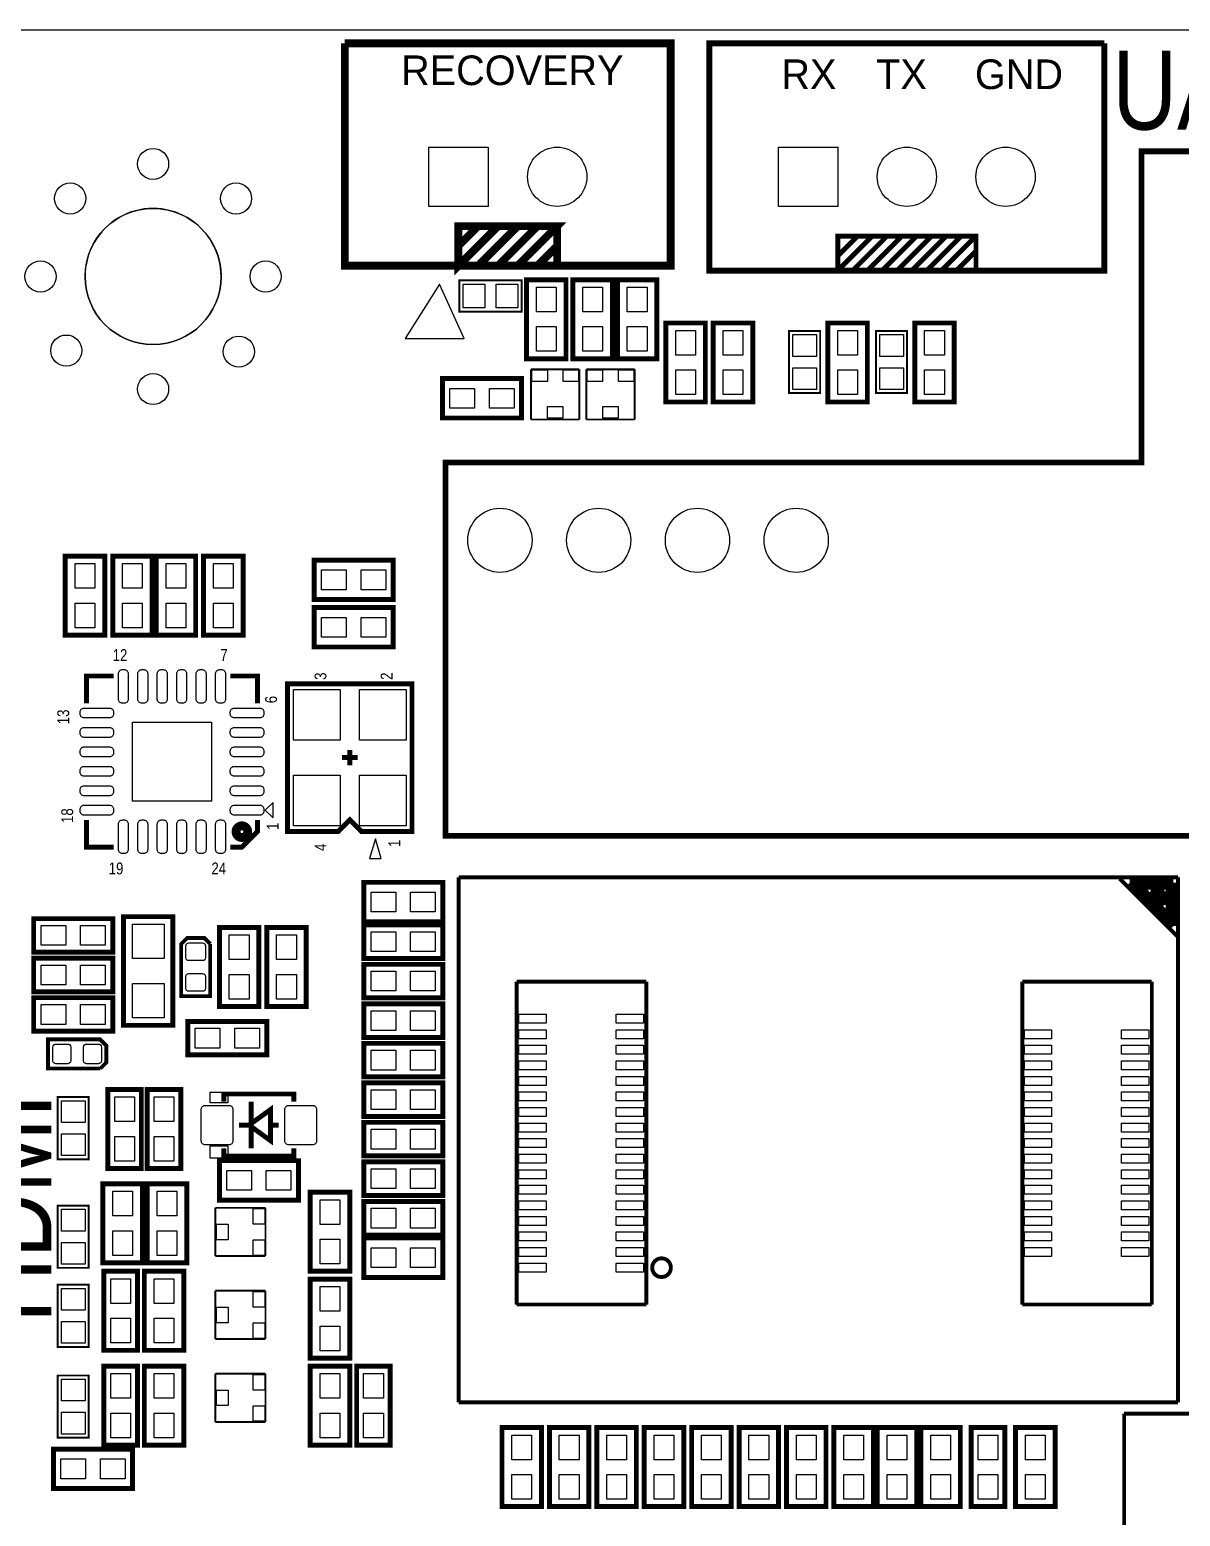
# Model space of a CAD drawing. Extents: x 2 to 176, y -19 to 159.
# Drawn here: x 35.61 to 65.2, y 120.91 to 159.13 of the extents above; entities that cross this region are included whole.
import ezdxf

# ---------------------------------------------------------------- set-up
doc = ezdxf.new("R2010")
doc.units = 0
for name, color, linetype in [('BG_OUTLINE', 5, 'CONTINUOUS'), ('BG_SILKSCREEN_TOP', 7, 'CONTINUOUS'), ('PG_NEW_SLIK-TOP', 231, 'CONTINUOUS'), ('PG_SILKSCREEN_TOP', 7, 'CONTINUOUS'), ('PIN_TOP', 92, 'CONTINUOUS')]:
    doc.layers.add(name, color=color, linetype=linetype)

msp = doc.modelspace()

# ---------------------------------------------------------------- linework, layer by layer
at = {"layer": 'BG_OUTLINE'}
for points in [[(172.76826, 159.132524, -0.414213), (175.768254, 156.13253), (175.768254, -7.862062, -0.414223), (172.76826, -10.862056), (8.768588, -10.862056, -0.414212), (5.768594, -7.862062), (5.768594, 156.13253, -0.414226), (8.768588, 159.132524)], [(37.033454, 152.787604, 0.999913), (40.533574, 152.787604, 1.000087)]]:
    msp.add_lwpolyline(points, format="xyb", close=True, dxfattribs=at)
at = {"layer": 'PG_NEW_SLIK-TOP'}
for points, const_width in [([(43.71467, 158.779972), (52.09667, 158.779972), (52.09667, 153.064972), (49.17567, 153.064972), (49.17567, 154.080972)], 0.2032), ([(49.17567, 154.080972), (46.63567, 154.080972), (46.63567, 153.064972), (43.71467, 153.064972), (43.71467, 158.779972)], 0.2032), ([(53.08727, 153.953972), (53.08727, 152.937972), (63.24727, 152.937972), (63.24727, 158.779972)], 0.1524), ([(53.08727, 153.953972), (53.08727, 158.779972), (63.24727, 158.779972)], 0.1524), ([(49.17567, 153.572972), (48.66767, 153.064972), (48.15967, 153.064972), (49.17567, 154.080972), (48.66767, 154.080972), (47.65167, 153.064972), (47.14367, 153.064972), (48.15967, 154.080972), (47.65167, 154.080972), (46.63567, 153.064972), (46.63567, 153.572972), (47.14367, 154.080972)], 0.2032), ([(49.17567, 154.080972), (49.17567, 153.064972), (46.63567, 153.064972)], 0.2032), ([(57.27827, 153.826972), (56.38927, 152.937972)], 0.127), ([(56.89727, 153.826972), (56.38927, 153.318972)], 0.127), ([(57.15127, 152.937972), (56.38927, 152.937972), (56.38927, 153.826972), (59.94527, 153.826972), (59.94527, 152.937972)], 0.127), ([(57.65927, 153.826972), (56.77027, 152.937972)], 0.127), ([(58.04027, 153.826972), (57.15127, 152.937972)], 0.127), ([(58.42127, 153.826972), (57.53227, 152.937972)], 0.127), ([(58.80227, 153.826972), (57.91327, 152.937972)], 0.127), ([(59.18327, 153.826972), (58.29427, 152.937972)], 0.127), ([(59.56427, 153.826972), (58.67527, 152.937972)], 0.127), ([(59.94527, 153.826972), (59.05627, 152.937972)], 0.127), ([(59.94527, 153.445972), (59.43727, 152.937972)], 0.127), ([(46.659546, 151.885904), (46.659546, 152.686004), (48.259746, 152.686004), (48.259746, 151.885904), (46.659546, 151.885904)], 0.0508), ([(48.387, 150.6728), (48.387, 152.7048), (49.403, 152.7048), (49.403, 150.6728), (48.387, 150.6728)], 0.127), ([(50.5968, 152.7048), (50.5968, 150.6728), (49.5808, 150.6728), (49.5808, 152.7048), (50.5968, 152.7048)], 0.127), ([(51.7398, 152.7048), (51.7398, 150.6728), (50.7238, 150.6728), (50.7238, 152.7048), (51.7398, 152.7048)], 0.127), ([(51.96967, 149.559772), (51.96967, 151.591772), (52.98567, 151.591772), (52.98567, 149.559772), (51.96967, 149.559772)], 0.127), ([(53.18887, 149.559772), (53.18887, 151.591772), (54.20487, 151.591772), (54.20487, 149.559772), (53.18887, 149.559772)], 0.127), ([(55.938166, 149.788118), (55.138066, 149.788118), (55.138066, 151.388318), (55.938166, 151.388318), (55.938166, 149.788118)], 0.0508), ([(56.13527, 149.559772), (56.13527, 151.591772), (57.15127, 151.591772), (57.15127, 149.559772), (56.13527, 149.559772)], 0.127), ([(58.173366, 149.788118), (57.373266, 149.788118), (57.373266, 151.388318), (58.173366, 151.388318), (58.173366, 149.788118)], 0.0508), ([(58.37047, 149.559772), (58.37047, 151.591772), (59.38647, 151.591772), (59.38647, 149.559772), (58.37047, 149.559772)], 0.127), ([(48.26, 149.1488), (46.228, 149.1488), (46.228, 150.1648), (48.26, 150.1648), (48.26, 149.1488)], 0.127), ([(48.504856, 150.403052), (49.744884, 150.403052)], 0.050038), ([(48.504856, 149.110192), (48.504856, 150.403052)], 0.050038), ([(49.744884, 150.403052), (49.744884, 149.110192)], 0.050038), ([(49.927256, 150.403052), (51.167284, 150.403052)], 0.050038), ([(49.927256, 149.110192), (49.927256, 150.403052)], 0.050038), ([(51.167284, 150.403052), (51.167284, 149.110192)], 0.050038), ([(49.744884, 149.110192), (48.504856, 149.110192)], 0.050038), ([(51.167284, 149.110192), (49.927256, 149.110192)], 0.050038), ([(36.52647, 143.565372), (36.52647, 145.597372), (37.54247, 145.597372), (37.54247, 143.565372), (36.52647, 143.565372)], 0.127), ([(37.74567, 143.565372), (37.74567, 145.597372), (38.76167, 145.597372), (38.76167, 143.565372), (37.74567, 143.565372)], 0.127), ([(39.87927, 145.597372), (39.87927, 143.565372), (38.86327, 143.565372), (38.86327, 145.597372), (39.87927, 145.597372)], 0.127), ([(41.09847, 145.597372), (41.09847, 143.565372), (40.08247, 143.565372), (40.08247, 145.597372), (41.09847, 145.597372)], 0.127), ([(44.95927, 144.479772), (42.92727, 144.479772), (42.92727, 145.495772), (44.95927, 145.495772), (44.95927, 144.479772)], 0.127), ([(44.95927, 143.260572), (42.92727, 143.260572), (42.92727, 144.276572), (44.95927, 144.276572), (44.95927, 143.260572)], 0.127), ([(42.241724, 142.315692), (45.441616, 142.315692), (45.441616, 138.515852), (44.141644, 138.515852), (43.84167, 138.815826), (43.541696, 138.515852), (42.241724, 138.515852), (42.241724, 142.315692)], 0.127), ([(43.84167, 140.215874), (43.84167, 140.61567)], 0.127), ([(43.641772, 140.415772), (44.041568, 140.415772)], 0.127), ([(44.200572, 137.20953), (46.232572, 137.20953), (46.232572, 136.19353), (44.200572, 136.19353), (44.200572, 137.20953)], 0.127), ([(37.74567, 135.411972), (35.71367, 135.411972), (35.71367, 136.275572), (37.74567, 136.275572), (37.74567, 135.411972)], 0.127), ([(38.02507, 133.532372), (38.02507, 136.326372), (39.29507, 136.326372), (39.29507, 133.532372), (38.02507, 133.532372)], 0.127), ([(40.48887, 134.014972), (40.48887, 136.046972), (41.50487, 136.046972), (41.50487, 134.014972), (40.48887, 134.014972)], 0.127), ([(41.70807, 134.014972), (41.70807, 136.046972), (42.72407, 136.046972), (42.72407, 134.014972), (41.70807, 134.014972)], 0.127), ([(46.232572, 135.25373), (44.200572, 135.25373), (44.200572, 136.11733), (46.232572, 136.11733), (46.232572, 135.25373)], 0.127), ([(40.25265, 135.627872), (40.25265, 134.281672), (39.50589, 134.281672), (39.50589, 135.622792), (39.66337, 135.780272), (40.100504, 135.780272), (40.252904, 135.627872)], 0.1016), ([(37.74567, 134.395972), (35.71367, 134.395972), (35.71367, 135.259572), (37.74567, 135.259572), (37.74567, 134.395972)], 0.127), ([(46.232572, 134.23773), (44.200572, 134.23773), (44.200572, 135.10133), (46.232572, 135.10133), (46.232572, 134.23773)], 0.127), ([(37.74567, 133.379972), (35.71367, 133.379972), (35.71367, 134.243572), (37.74567, 134.243572), (37.74567, 133.379972)], 0.127), ([(46.232572, 133.22173), (44.200572, 133.22173), (44.200572, 134.08533), (46.232572, 134.08533), (46.232572, 133.22173)], 0.127), ([(39.67607, 133.633972), (41.70807, 133.633972), (41.70807, 132.770372), (39.67607, 132.770372), (39.67607, 133.633972)], 0.127), ([(37.42817, 132.422392), (36.08197, 132.422392), (36.08197, 133.169152), (37.42309, 133.169152), (37.58057, 133.011672), (37.58057, 132.574538), (37.42817, 132.422138)], 0.1016), ([(46.232572, 132.20573), (44.200572, 132.20573), (44.200572, 133.06933), (46.232572, 133.06933), (46.232572, 132.20573)], 0.127), ([(37.61867, 129.849372), (37.61867, 131.881372), (38.48227, 131.881372), (38.48227, 129.849372), (37.61867, 129.849372)], 0.127), ([(38.63467, 129.849372), (38.63467, 131.881372), (39.49827, 131.881372), (39.49827, 129.849372), (38.63467, 129.849372)], 0.127), ([(46.232572, 131.18973), (44.200572, 131.18973), (44.200572, 132.05333), (46.232572, 132.05333), (46.232572, 131.18973)], 0.127), ([(36.32962, 131.690872), (37.12972, 131.690872), (37.12972, 130.090672), (36.32962, 130.090672), (36.32962, 131.690872)], 0.0508), ([(40.604948, 131.56692), (40.604948, 131.767072), (42.404792, 131.767072), (42.404792, 131.56692)], 0.127), ([(46.232572, 130.17373), (44.200572, 130.17373), (44.200572, 131.03733), (46.232572, 131.03733), (46.232572, 130.17373)], 0.127), ([(42.404792, 130.367024), (42.404792, 130.166872), (40.604948, 130.166872), (40.604948, 130.367024)], 0.127), ([(42.52087, 129.036572), (40.48887, 129.036572), (40.48887, 130.052572), (42.52087, 130.052572), (42.52087, 129.036572)], 0.127), ([(46.232572, 129.15773), (44.200572, 129.15773), (44.200572, 130.02133), (46.232572, 130.02133), (46.232572, 129.15773)], 0.127), ([(38.50767, 129.455164), (38.50767, 127.423164), (37.49167, 127.423164), (37.49167, 129.455164), (38.50767, 129.455164)], 0.127), ([(38.63467, 127.423164), (38.63467, 129.455164), (39.65067, 129.455164), (39.65067, 127.423164), (38.63467, 127.423164)], 0.127), ([(43.84167, 129.239772), (43.84167, 127.207772), (42.82567, 127.207772), (42.82567, 129.239772), (43.84167, 129.239772)], 0.127), ([(37.12972, 127.296672), (36.32962, 127.296672), (36.32962, 128.896872), (37.12972, 128.896872), (37.12972, 127.296672)], 0.0508), ([(40.381936, 127.599948), (40.381936, 128.839976)], 0.050038), ([(40.381936, 128.839976), (41.674796, 128.839976)], 0.050038), ([(41.674796, 128.839976), (41.674796, 127.599948)], 0.050038), ([(46.232572, 128.14173), (44.200572, 128.14173), (44.200572, 129.00533), (46.232572, 129.00533), (46.232572, 128.14173)], 0.127), ([(44.200572, 128.06553), (46.232572, 128.06553), (46.232572, 127.04953), (44.200572, 127.04953), (44.200572, 128.06553)], 0.127), ([(41.674796, 127.599948), (40.381936, 127.599948)], 0.050038), ([(38.38067, 127.207772), (38.38067, 125.175772), (37.51707, 125.175772), (37.51707, 127.207772), (38.38067, 127.207772)], 0.127), ([(38.55847, 125.175772), (38.55847, 127.207772), (39.57447, 127.207772), (39.57447, 125.175772), (38.55847, 125.175772)], 0.127), ([(43.84167, 127.004572), (43.84167, 124.972572), (42.82567, 124.972572), (42.82567, 127.004572), (43.84167, 127.004572)], 0.127), ([(37.12972, 125.264672), (36.32962, 125.264672), (36.32962, 126.864872), (37.12972, 126.864872), (37.12972, 125.264672)], 0.0508), ([(40.381936, 125.466348), (40.381936, 126.706376)], 0.050038), ([(40.381936, 126.706376), (41.674796, 126.706376)], 0.050038), ([(41.674796, 126.706376), (41.674796, 125.466348)], 0.050038), ([(41.674796, 125.466348), (40.381936, 125.466348)], 0.050038), ([(38.38067, 124.769372), (38.38067, 122.737372), (37.51707, 122.737372), (37.51707, 124.769372), (38.38067, 124.769372)], 0.127), ([(38.55847, 122.737372), (38.55847, 124.769372), (39.57447, 124.769372), (39.57447, 122.737372), (38.55847, 122.737372)], 0.127), ([(42.82567, 122.737372), (42.82567, 124.769372), (43.84167, 124.769372), (43.84167, 122.737372), (42.82567, 122.737372)], 0.127), ([(44.88307, 124.769372), (44.88307, 122.737372), (44.01947, 122.737372), (44.01947, 124.769372), (44.88307, 124.769372)], 0.127), ([(37.12972, 122.927872), (36.32962, 122.927872), (36.32962, 124.528072), (37.12972, 124.528072), (37.12972, 122.927872)], 0.0508), ([(40.381936, 123.332748), (40.381936, 124.572776)], 0.050038), ([(40.381936, 124.572776), (41.674796, 124.572776)], 0.050038), ([(41.674796, 124.572776), (41.674796, 123.332748)], 0.050038), ([(41.674796, 123.332748), (40.381936, 123.332748)], 0.050038), ([(47.756572, 121.15673), (47.756572, 123.18873), (48.772572, 123.18873), (48.772572, 121.15673), (47.756572, 121.15673)], 0.127), ([(48.975772, 121.15673), (48.975772, 123.18873), (49.991772, 123.18873), (49.991772, 121.15673), (48.975772, 121.15673)], 0.127), ([(50.194972, 121.15673), (50.194972, 123.18873), (51.210972, 123.18873), (51.210972, 121.15673), (50.194972, 121.15673)], 0.127), ([(51.414172, 121.15673), (51.414172, 123.18873), (52.430172, 123.18873), (52.430172, 121.15673), (51.414172, 121.15673)], 0.127), ([(52.633372, 121.15673), (52.633372, 123.18873), (53.649372, 123.18873), (53.649372, 121.15673), (52.633372, 121.15673)], 0.127), ([(53.852572, 121.15673), (53.852572, 123.18873), (54.868572, 123.18873), (54.868572, 121.15673), (53.852572, 121.15673)], 0.127), ([(55.071772, 121.15673), (55.071772, 123.18873), (56.087772, 123.18873), (56.087772, 121.15673), (55.071772, 121.15673)], 0.127), ([(56.290972, 121.15673), (56.290972, 123.18873), (57.306972, 123.18873), (57.306972, 121.15673), (56.290972, 121.15673)], 0.127), ([(57.408572, 121.15673), (57.408572, 123.18873), (58.424572, 123.18873), (58.424572, 121.15673), (57.408572, 121.15673)], 0.127), ([(58.526172, 121.15673), (58.526172, 123.18873), (59.542172, 123.18873), (59.542172, 121.15673), (58.526172, 121.15673)], 0.127), ([(60.685172, 123.18873), (60.685172, 121.15673), (59.821572, 121.15673), (59.821572, 123.18873), (60.685172, 123.18873)], 0.127), ([(60.964572, 121.15673), (60.964572, 123.18873), (61.980572, 123.18873), (61.980572, 121.15673), (60.964572, 121.15673)], 0.127), ([(38.25367, 121.619772), (36.22167, 121.619772), (36.22167, 122.635772), (38.25367, 122.635772), (38.25367, 121.619772)], 0.127)]:
    msp.add_lwpolyline(points, dxfattribs=dict(at, const_width=const_width))
at = {"layer": 'PG_NEW_SLIK-TOP', "const_width": 0.127}
for points in [[(41.266364, 138.51255, 1.00011), (40.866568, 138.51255, 0.99989), (41.266364, 138.51255)], [(41.166542, 138.51255, 1.00022), (40.96639, 138.51255, 0.99978), (41.166542, 138.51255)]]:
    msp.add_lwpolyline(points, format="xyb", dxfattribs=at)
at = {"layer": 'PG_NEW_SLIK-TOP'}
for points in [[(40.254936, 131.536948), (40.254936, 131.816856), (40.70477, 131.816856), (40.70477, 131.536948)], [(40.254936, 130.117088), (40.254936, 130.436874), (40.70477, 130.436874), (40.70477, 130.117088)]]:
    msp.add_lwpolyline(points, close=True, dxfattribs=at)
at = {"layer": 'PG_SILKSCREEN_TOP'}
for points, const_width in [([(103.60279, 148.002752), (77.50175, 148.002752), (77.50175, 156.003752), (64.20231, 156.003752), (64.20231, 148.002752), (46.30293, 148.002752), (46.30293, 138.404092), (103.60279, 138.404092), (103.60279, 148.002752)], 0.14986), ([(37.769546, 142.514066), (37.069776, 142.514066), (37.069776, 141.814296)], 0.127), ([(41.469564, 141.814296), (41.469564, 142.514066), (40.769794, 142.514066)], 0.127), ([(37.069776, 138.814048), (37.069776, 138.114278), (37.769546, 138.114278)], 0.127), ([(40.769794, 138.114278), (41.069768, 138.114278), (41.469564, 138.514074), (41.469564, 138.814048)], 0.127), ([(46.641004, 137.336784), (65.138046, 137.336784)], 0.100076), ([(46.641004, 123.836684), (46.641004, 137.336784)], 0.100076), ([(63.661036, 137.303764), (63.64097, 137.303764)], 0.100076), ([(63.64097, 137.303764), (65.141094, 135.803894)], 0.100076), ([(63.661036, 137.333736), (63.661036, 137.303764)], 0.100076), ([(65.141094, 137.333736), (63.661036, 137.333736)], 0.100076), ([(65.020952, 137.203688), (63.901066, 137.203688)], 0.199898), ([(63.901066, 137.203688), (65.020952, 136.083802)], 0.199898), ([(65.020952, 136.083802), (65.020952, 137.203688)], 0.199898), ([(65.138046, 137.336784), (65.141094, 137.333736)], 0.100076), ([(65.141094, 135.803894), (65.141094, 137.333736)], 0.100076), ([(65.141094, 137.333736), (65.141094, 123.836684)], 0.100076), ([(64.924686, 137.119614), (64.11722, 137.119614)], 0.199898), ([(64.11722, 137.119614), (64.924686, 136.288018)], 0.199898), ([(64.785494, 136.979406), (64.436752, 136.979406)], 0.199898), ([(64.436752, 136.979406), (64.785494, 136.628378)], 0.199898), ([(64.785494, 136.628378), (64.785494, 136.979406)], 0.199898), ([(64.924686, 136.288018), (64.924686, 137.119614)], 0.199898), ([(48.136048, 134.653782), (51.465988, 134.653782)], 0.100076), ([(48.136048, 126.353824), (48.136048, 134.653782)], 0.100076), ([(51.465988, 134.653782), (51.465988, 126.353824)], 0.100076), ([(61.136022, 134.653782), (64.465962, 134.653782)], 0.100076), ([(61.136022, 126.353824), (61.136022, 134.653782)], 0.100076), ([(64.465962, 134.653782), (64.465962, 126.353824)], 0.100076), ([(41.25087, 130.966972), (41.804844, 131.367022), (41.804844, 131.266946)], 0.127), ([(41.304972, 131.56692), (41.304972, 130.367024)], 0.127), ([(41.804844, 131.367022), (41.804844, 130.566922)], 0.127), ([(40.99687, 130.966972), (41.25087, 130.966972)], 0.127), ([(41.804844, 130.666998), (41.804844, 130.566922), (41.25087, 130.966972)], 0.127), ([(41.804844, 130.966972), (42.01287, 130.966972)], 0.127), ([(51.465988, 126.353824), (48.136048, 126.353824)], 0.100076), ([(64.465962, 126.353824), (61.136022, 126.353824)], 0.100076), ([(65.141094, 123.836684), (46.641004, 123.836684)], 0.100076), ([(63.75527, 123.548902), (63.75527, 38.548818)], 0.100076), ([(63.75527, 123.548902), (148.755354, 123.548902)], 0.100076)]:
    msp.add_lwpolyline(points, dxfattribs=dict(at, const_width=const_width))
for points in [[(46.1518, 152.5905), (45.2628, 151.1935), (46.7868, 151.1935)], [(41.669716, 139.064238), (41.869614, 138.864086), (41.869614, 139.264136)], [(44.5008, 138.324336), (44.35094, 137.82421), (44.650914, 137.82421)]]:
    msp.add_lwpolyline(points, close=True, dxfattribs=at)
at = {"layer": 'PG_SILKSCREEN_TOP', "const_width": 0.100076}
msp.add_lwpolyline([(52.09921, 127.300736, 1.0002), (51.618896, 127.300736, 0.9998), (52.09921, 127.300736)], format="xyb", dxfattribs=at)
at = {"layer": 'PIN_TOP'}
for points in [[(45.87367, 154.588972), (45.87367, 156.112972), (47.39767, 156.112972), (47.39767, 154.588972)], [(54.86527, 154.588972), (54.86527, 156.112972), (56.38927, 156.112972), (56.38927, 154.588972)], [(46.755304, 151.981154), (46.755304, 152.590754), (47.314104, 152.590754), (47.314104, 151.981154)], [(47.605188, 151.981154), (47.605188, 152.590754), (48.163988, 152.590754), (48.163988, 151.981154)], [(49.149, 151.8793), (48.641, 151.8793), (48.641, 152.5143), (49.149, 152.5143)], [(49.8348, 152.5143), (50.3428, 152.5143), (50.3428, 151.8793), (49.8348, 151.8793)], [(50.9778, 152.5143), (51.4858, 152.5143), (51.4858, 151.8793), (50.9778, 151.8793)], [(49.149, 150.8633), (48.641, 150.8633), (48.641, 151.4983), (49.149, 151.4983)], [(49.8348, 151.4983), (50.3428, 151.4983), (50.3428, 150.8633), (49.8348, 150.8633)], [(50.9778, 151.4983), (51.4858, 151.4983), (51.4858, 150.8633), (50.9778, 150.8633)], [(52.73167, 150.766272), (52.22367, 150.766272), (52.22367, 151.401272), (52.73167, 151.401272)], [(53.95087, 150.766272), (53.44287, 150.766272), (53.44287, 151.401272), (53.95087, 151.401272)], [(56.89727, 150.766272), (56.38927, 150.766272), (56.38927, 151.401272), (56.89727, 151.401272)], [(59.13247, 150.766272), (58.62447, 150.766272), (58.62447, 151.401272), (59.13247, 151.401272)], [(55.842916, 150.73376), (55.233316, 150.73376), (55.233316, 151.29256), (55.842916, 151.29256)], [(58.078116, 150.73376), (57.468516, 150.73376), (57.468516, 151.29256), (58.078116, 151.29256)], [(48.922559, 150.383113), (48.922559, 150.083139), (48.522509, 150.083139), (48.522509, 150.383113)], [(49.727485, 150.383113), (49.727485, 150.083139), (49.327435, 150.083139), (49.327435, 150.383113)], [(50.344959, 150.383113), (50.344959, 150.083139), (49.944909, 150.083139), (49.944909, 150.383113)], [(51.149885, 150.383113), (51.149885, 150.083139), (50.749835, 150.083139), (50.749835, 150.383113)], [(52.73167, 149.750272), (52.22367, 149.750272), (52.22367, 150.385272), (52.73167, 150.385272)], [(53.95087, 149.750272), (53.44287, 149.750272), (53.44287, 150.385272), (53.95087, 150.385272)], [(55.842916, 149.883876), (55.233316, 149.883876), (55.233316, 150.442676), (55.842916, 150.442676)], [(56.89727, 149.750272), (56.38927, 149.750272), (56.38927, 150.385272), (56.89727, 150.385272)], [(58.078116, 149.883876), (57.468516, 149.883876), (57.468516, 150.442676), (58.078116, 150.442676)], [(59.13247, 149.750272), (58.62447, 149.750272), (58.62447, 150.385272), (59.13247, 150.385272)], [(47.0535, 149.9108), (47.0535, 149.4028), (46.4185, 149.4028), (46.4185, 149.9108)], [(48.0695, 149.9108), (48.0695, 149.4028), (47.4345, 149.4028), (47.4345, 149.9108)], [(49.324895, 149.443059), (49.324895, 149.143085), (48.924845, 149.143085), (48.924845, 149.443059)], [(50.747295, 149.443059), (50.747295, 149.143085), (50.347245, 149.143085), (50.347245, 149.443059)], [(37.28847, 144.771872), (36.78047, 144.771872), (36.78047, 145.406872), (37.28847, 145.406872)], [(38.50767, 144.771872), (37.99967, 144.771872), (37.99967, 145.406872), (38.50767, 145.406872)], [(39.11727, 145.406872), (39.62527, 145.406872), (39.62527, 144.771872), (39.11727, 144.771872)], [(40.33647, 145.406872), (40.84447, 145.406872), (40.84447, 144.771872), (40.33647, 144.771872)], [(43.75277, 145.241772), (43.75277, 144.733772), (43.11777, 144.733772), (43.11777, 145.241772)], [(44.76877, 145.241772), (44.76877, 144.733772), (44.13377, 144.733772), (44.13377, 145.241772)], [(37.28847, 143.755872), (36.78047, 143.755872), (36.78047, 144.390872), (37.28847, 144.390872)], [(38.50767, 143.755872), (37.99967, 143.755872), (37.99967, 144.390872), (38.50767, 144.390872)], [(39.11727, 144.390872), (39.62527, 144.390872), (39.62527, 143.755872), (39.11727, 143.755872)], [(40.33647, 144.390872), (40.84447, 144.390872), (40.84447, 143.755872), (40.33647, 143.755872)], [(43.75277, 144.022572), (43.75277, 143.514572), (43.11777, 143.514572), (43.11777, 144.022572)], [(44.76877, 144.022572), (44.76877, 143.514572), (44.13377, 143.514572), (44.13377, 144.022572)], [(43.591734, 140.86586), (42.391838, 140.86586), (42.391838, 142.165832), (43.591734, 142.165832)], [(45.291502, 140.86586), (44.091606, 140.86586), (44.091606, 142.165832), (45.291502, 142.165832)], [(40.28567, 139.298172), (38.25367, 139.298172), (38.25367, 141.330172), (40.28567, 141.330172)], [(43.591734, 138.665712), (42.391838, 138.665712), (42.391838, 139.965684), (43.591734, 139.965684)], [(45.291502, 138.665712), (44.091606, 138.665712), (44.091606, 139.965684), (45.291502, 139.965684)], [(44.391072, 136.44753), (44.391072, 136.95553), (45.026072, 136.95553), (45.026072, 136.44753)], [(45.407072, 136.44753), (45.407072, 136.95553), (46.042072, 136.95553), (46.042072, 136.44753)], [(35.90417, 136.097772), (36.53917, 136.097772), (36.53917, 135.589772), (35.90417, 135.589772)], [(36.92017, 136.097772), (37.55517, 136.097772), (37.55517, 135.589772), (36.92017, 135.589772)], [(39.06647, 135.246872), (38.25367, 135.246872), (38.25367, 136.135872), (39.06647, 136.135872)], [(41.25087, 135.221472), (40.74287, 135.221472), (40.74287, 135.856472), (41.25087, 135.856472)], [(42.47007, 135.221472), (41.96207, 135.221472), (41.96207, 135.856472), (42.47007, 135.856472)], [(44.391072, 135.93953), (45.026072, 135.93953), (45.026072, 135.43153), (44.391072, 135.43153)], [(45.407072, 135.93953), (46.042072, 135.93953), (46.042072, 135.43153), (45.407072, 135.43153)], [(35.90417, 135.081772), (36.53917, 135.081772), (36.53917, 134.573772), (35.90417, 134.573772)], [(36.92017, 135.081772), (37.55517, 135.081772), (37.55517, 134.573772), (36.92017, 134.573772)], [(39.06647, 133.722872), (38.25367, 133.722872), (38.25367, 134.611872), (39.06647, 134.611872)], [(41.25087, 134.205472), (40.74287, 134.205472), (40.74287, 134.840472), (41.25087, 134.840472)], [(42.47007, 134.205472), (41.96207, 134.205472), (41.96207, 134.840472), (42.47007, 134.840472)], [(44.391072, 134.92353), (45.026072, 134.92353), (45.026072, 134.41553), (44.391072, 134.41553)], [(45.407072, 134.92353), (46.042072, 134.92353), (46.042072, 134.41553), (45.407072, 134.41553)], [(35.90417, 134.065772), (36.53917, 134.065772), (36.53917, 133.557772), (35.90417, 133.557772)], [(36.92017, 134.065772), (37.55517, 134.065772), (37.55517, 133.557772), (36.92017, 133.557772)], [(44.391072, 133.90753), (45.026072, 133.90753), (45.026072, 133.39953), (44.391072, 133.39953)], [(45.407072, 133.90753), (46.042072, 133.90753), (46.042072, 133.39953), (45.407072, 133.39953)], [(48.890936, 133.58876), (48.190912, 133.58876), (48.190912, 133.818884), (48.890936, 133.818884)], [(51.391058, 133.58876), (50.691034, 133.58876), (50.691034, 133.818884), (51.391058, 133.818884)], [(40.50157, 132.948172), (39.86657, 132.948172), (39.86657, 133.456172), (40.50157, 133.456172)], [(41.51757, 132.948172), (40.88257, 132.948172), (40.88257, 133.456172), (41.51757, 133.456172)], [(48.890936, 133.18871), (48.190912, 133.18871), (48.190912, 133.418834), (48.890936, 133.418834)], [(51.391058, 133.18871), (50.691034, 133.18871), (50.691034, 133.418834), (51.391058, 133.418834)], [(61.891164, 133.18871), (61.19114, 133.18871), (61.19114, 133.418834), (61.891164, 133.418834)], [(64.391032, 133.18871), (63.691008, 133.18871), (63.691008, 133.418834), (64.391032, 133.418834)], [(44.391072, 132.89153), (45.026072, 132.89153), (45.026072, 132.38353), (44.391072, 132.38353)], [(45.407072, 132.89153), (46.042072, 132.89153), (46.042072, 132.38353), (45.407072, 132.38353)], [(48.890936, 132.78866), (48.190912, 132.78866), (48.190912, 133.018784), (48.890936, 133.018784)], [(51.391058, 132.78866), (50.691034, 132.78866), (50.691034, 133.018784), (51.391058, 133.018784)], [(61.891164, 132.78866), (61.19114, 132.78866), (61.19114, 133.018784), (61.891164, 133.018784)], [(64.391032, 132.78866), (63.691008, 132.78866), (63.691008, 133.018784), (64.391032, 133.018784)], [(48.890936, 132.38861), (48.190912, 132.38861), (48.190912, 132.618734), (48.890936, 132.618734)], [(51.391058, 132.38861), (50.691034, 132.38861), (50.691034, 132.618734), (51.391058, 132.618734)], [(61.891164, 132.38861), (61.19114, 132.38861), (61.19114, 132.618734), (61.891164, 132.618734)], [(64.391032, 132.38861), (63.691008, 132.38861), (63.691008, 132.618734), (64.391032, 132.618734)], [(44.391072, 131.87553), (45.026072, 131.87553), (45.026072, 131.36753), (44.391072, 131.36753)], [(45.407072, 131.87553), (46.042072, 131.87553), (46.042072, 131.36753), (45.407072, 131.36753)], [(48.890936, 131.988814), (48.190912, 131.988814), (48.190912, 132.218938), (48.890936, 132.218938)], [(51.391058, 131.988814), (50.691034, 131.988814), (50.691034, 132.218938), (51.391058, 132.218938)], [(61.891164, 131.988814), (61.19114, 131.988814), (61.19114, 132.218938), (61.891164, 132.218938)], [(64.391032, 131.988814), (63.691008, 131.988814), (63.691008, 132.218938), (64.391032, 132.218938)], [(36.42487, 131.595114), (37.03447, 131.595114), (37.03447, 131.036314), (36.42487, 131.036314)], [(38.30447, 131.690872), (38.30447, 131.055872), (37.79647, 131.055872), (37.79647, 131.690872)], [(39.32047, 131.690872), (39.32047, 131.055872), (38.81247, 131.055872), (38.81247, 131.690872)], [(48.890936, 131.588764), (48.190912, 131.588764), (48.190912, 131.818888), (48.890936, 131.818888)], [(51.391058, 131.588764), (50.691034, 131.588764), (50.691034, 131.818888), (51.391058, 131.818888)], [(61.891164, 131.588764), (61.19114, 131.588764), (61.19114, 131.818888), (61.891164, 131.818888)], [(64.391032, 131.588764), (63.691008, 131.588764), (63.691008, 131.818888), (64.391032, 131.818888)], [(48.890936, 131.188714), (48.190912, 131.188714), (48.190912, 131.418838), (48.890936, 131.418838)], [(51.391058, 131.188714), (50.691034, 131.188714), (50.691034, 131.418838), (51.391058, 131.418838)], [(61.891164, 131.188714), (61.19114, 131.188714), (61.19114, 131.418838), (61.891164, 131.418838)], [(64.391032, 131.188714), (63.691008, 131.188714), (63.691008, 131.418838), (64.391032, 131.418838)], [(36.42487, 130.74523), (37.03447, 130.74523), (37.03447, 130.18643), (36.42487, 130.18643)], [(44.391072, 130.85953), (45.026072, 130.85953), (45.026072, 130.35153), (44.391072, 130.35153)], [(45.407072, 130.85953), (46.042072, 130.85953), (46.042072, 130.35153), (45.407072, 130.35153)], [(48.890936, 130.788664), (48.190912, 130.788664), (48.190912, 131.018788), (48.890936, 131.018788)], [(51.391058, 130.788664), (50.691034, 130.788664), (50.691034, 131.018788), (51.391058, 131.018788)], [(61.891164, 130.788664), (61.19114, 130.788664), (61.19114, 131.018788), (61.891164, 131.018788)], [(64.391032, 130.788664), (63.691008, 130.788664), (63.691008, 131.018788), (64.391032, 131.018788)], [(38.30447, 130.674872), (38.30447, 130.039872), (37.79647, 130.039872), (37.79647, 130.674872)], [(39.32047, 130.674872), (39.32047, 130.039872), (38.81247, 130.039872), (38.81247, 130.674872)], [(48.890936, 130.388614), (48.190912, 130.388614), (48.190912, 130.618738), (48.890936, 130.618738)], [(51.391058, 130.388614), (50.691034, 130.388614), (50.691034, 130.618738), (51.391058, 130.618738)], [(61.891164, 130.388614), (61.19114, 130.388614), (61.19114, 130.618738), (61.891164, 130.618738)], [(64.391032, 130.388614), (63.691008, 130.388614), (63.691008, 130.618738), (64.391032, 130.618738)], [(48.890936, 129.988818), (48.190912, 129.988818), (48.190912, 130.218942), (48.890936, 130.218942)], [(51.391058, 129.988818), (50.691034, 129.988818), (50.691034, 130.218942), (51.391058, 130.218942)], [(61.891164, 129.988818), (61.19114, 129.988818), (61.19114, 130.218942), (61.891164, 130.218942)], [(64.391032, 129.988818), (63.691008, 129.988818), (63.691008, 130.218942), (64.391032, 130.218942)], [(41.31437, 129.798572), (41.31437, 129.290572), (40.67937, 129.290572), (40.67937, 129.798572)], [(42.33037, 129.798572), (42.33037, 129.290572), (41.69537, 129.290572), (41.69537, 129.798572)], [(44.391072, 129.84353), (45.026072, 129.84353), (45.026072, 129.33553), (44.391072, 129.33553)], [(45.407072, 129.84353), (46.042072, 129.84353), (46.042072, 129.33553), (45.407072, 129.33553)], [(48.890936, 129.588768), (48.190912, 129.588768), (48.190912, 129.818892), (48.890936, 129.818892)], [(51.391058, 129.588768), (50.691034, 129.588768), (50.691034, 129.818892), (51.391058, 129.818892)], [(61.891164, 129.588768), (61.19114, 129.588768), (61.19114, 129.818892), (61.891164, 129.818892)], [(64.391032, 129.588768), (63.691008, 129.588768), (63.691008, 129.818892), (64.391032, 129.818892)], [(37.74567, 129.264664), (38.25367, 129.264664), (38.25367, 128.629664), (37.74567, 128.629664)], [(39.39667, 128.629664), (38.88867, 128.629664), (38.88867, 129.264664), (39.39667, 129.264664)], [(48.890936, 129.188718), (48.190912, 129.188718), (48.190912, 129.418842), (48.890936, 129.418842)], [(51.391058, 129.188718), (50.691034, 129.188718), (50.691034, 129.418842), (51.391058, 129.418842)], [(61.891164, 129.188718), (61.19114, 129.188718), (61.19114, 129.418842), (61.891164, 129.418842)], [(64.391032, 129.188718), (63.691008, 129.188718), (63.691008, 129.418842), (64.391032, 129.418842)], [(41.654857, 128.422273), (41.354883, 128.422273), (41.354883, 128.822323), (41.654857, 128.822323)], [(43.07967, 129.049272), (43.58767, 129.049272), (43.58767, 128.414272), (43.07967, 128.414272)], [(44.391072, 128.82753), (45.026072, 128.82753), (45.026072, 128.31953), (44.391072, 128.31953)], [(45.407072, 128.82753), (46.042072, 128.82753), (46.042072, 128.31953), (45.407072, 128.31953)], [(48.890936, 128.788668), (48.190912, 128.788668), (48.190912, 129.018792), (48.890936, 129.018792)], [(51.391058, 128.788668), (50.691034, 128.788668), (50.691034, 129.018792), (51.391058, 129.018792)], [(61.891164, 128.788668), (61.19114, 128.788668), (61.19114, 129.018792), (61.891164, 129.018792)], [(64.391032, 128.788668), (63.691008, 128.788668), (63.691008, 129.018792), (64.391032, 129.018792)], [(37.03447, 128.242314), (36.42487, 128.242314), (36.42487, 128.801114), (37.03447, 128.801114)], [(48.890936, 128.388618), (48.190912, 128.388618), (48.190912, 128.618742), (48.890936, 128.618742)], [(51.391058, 128.388618), (50.691034, 128.388618), (50.691034, 128.618742), (51.391058, 128.618742)], [(61.891164, 128.388618), (61.19114, 128.388618), (61.19114, 128.618742), (61.891164, 128.618742)], [(64.391032, 128.388618), (63.691008, 128.388618), (63.691008, 128.618742), (64.391032, 128.618742)], [(37.74567, 128.248664), (38.25367, 128.248664), (38.25367, 127.613664), (37.74567, 127.613664)], [(39.39667, 127.613664), (38.88867, 127.613664), (38.88867, 128.248664), (39.39667, 128.248664)], [(40.714803, 128.019937), (40.414829, 128.019937), (40.414829, 128.419987), (40.714803, 128.419987)], [(48.890936, 127.988822), (48.190912, 127.988822), (48.190912, 128.218946), (48.890936, 128.218946)], [(51.391058, 127.988822), (50.691034, 127.988822), (50.691034, 128.218946), (51.391058, 128.218946)], [(61.891164, 127.988822), (61.19114, 127.988822), (61.19114, 128.218946), (61.891164, 128.218946)], [(64.391032, 127.988822), (63.691008, 127.988822), (63.691008, 128.218946), (64.391032, 128.218946)], [(37.03447, 127.39243), (36.42487, 127.39243), (36.42487, 127.95123), (37.03447, 127.95123)], [(41.654857, 127.617347), (41.354883, 127.617347), (41.354883, 128.017397), (41.654857, 128.017397)], [(43.07967, 128.033272), (43.58767, 128.033272), (43.58767, 127.398272), (43.07967, 127.398272)], [(44.391072, 127.30353), (44.391072, 127.81153), (45.026072, 127.81153), (45.026072, 127.30353)], [(45.407072, 127.30353), (45.407072, 127.81153), (46.042072, 127.81153), (46.042072, 127.30353)], [(48.890936, 127.588772), (48.190912, 127.588772), (48.190912, 127.818896), (48.890936, 127.818896)], [(51.391058, 127.588772), (50.691034, 127.588772), (50.691034, 127.818896), (51.391058, 127.818896)], [(61.891164, 127.588772), (61.19114, 127.588772), (61.19114, 127.818896), (61.891164, 127.818896)], [(64.391032, 127.588772), (63.691008, 127.588772), (63.691008, 127.818896), (64.391032, 127.818896)], [(48.890936, 127.188722), (48.190912, 127.188722), (48.190912, 127.418846), (48.890936, 127.418846)], [(51.391058, 127.188722), (50.691034, 127.188722), (50.691034, 127.418846), (51.391058, 127.418846)], [(37.69487, 126.382272), (37.69487, 127.017272), (38.20287, 127.017272), (38.20287, 126.382272)], [(39.32047, 126.382272), (38.81247, 126.382272), (38.81247, 127.017272), (39.32047, 127.017272)], [(37.03447, 126.210314), (36.42487, 126.210314), (36.42487, 126.769114), (37.03447, 126.769114)], [(41.654857, 126.288673), (41.354883, 126.288673), (41.354883, 126.688723), (41.654857, 126.688723)], [(43.07967, 126.814072), (43.58767, 126.814072), (43.58767, 126.179072), (43.07967, 126.179072)], [(40.714803, 125.886337), (40.414829, 125.886337), (40.414829, 126.286387), (40.714803, 126.286387)], [(37.03447, 125.36043), (36.42487, 125.36043), (36.42487, 125.91923), (37.03447, 125.91923)], [(37.69487, 125.366272), (37.69487, 126.001272), (38.20287, 126.001272), (38.20287, 125.366272)], [(39.32047, 125.366272), (38.81247, 125.366272), (38.81247, 126.001272), (39.32047, 126.001272)], [(41.654857, 125.483747), (41.354883, 125.483747), (41.354883, 125.883797), (41.654857, 125.883797)], [(43.07967, 125.798072), (43.58767, 125.798072), (43.58767, 125.163072), (43.07967, 125.163072)], [(37.03447, 123.873514), (36.42487, 123.873514), (36.42487, 124.432314), (37.03447, 124.432314)], [(37.69487, 123.943872), (37.69487, 124.578872), (38.20287, 124.578872), (38.20287, 123.943872)], [(39.32047, 123.943872), (38.81247, 123.943872), (38.81247, 124.578872), (39.32047, 124.578872)], [(41.654857, 124.155073), (41.354883, 124.155073), (41.354883, 124.555123), (41.654857, 124.555123)], [(43.58767, 123.943872), (43.07967, 123.943872), (43.07967, 124.578872), (43.58767, 124.578872)], [(44.19727, 123.943872), (44.19727, 124.578872), (44.70527, 124.578872), (44.70527, 123.943872)], [(40.714803, 123.752737), (40.414829, 123.752737), (40.414829, 124.152787), (40.714803, 124.152787)], [(37.03447, 123.02363), (36.42487, 123.02363), (36.42487, 123.58243), (37.03447, 123.58243)], [(37.69487, 122.927872), (37.69487, 123.562872), (38.20287, 123.562872), (38.20287, 122.927872)], [(39.32047, 122.927872), (38.81247, 122.927872), (38.81247, 123.562872), (39.32047, 123.562872)], [(41.654857, 123.350147), (41.354883, 123.350147), (41.354883, 123.750197), (41.654857, 123.750197)], [(43.58767, 122.927872), (43.07967, 122.927872), (43.07967, 123.562872), (43.58767, 123.562872)], [(44.19727, 122.927872), (44.19727, 123.562872), (44.70527, 123.562872), (44.70527, 122.927872)], [(48.518572, 122.36323), (48.010572, 122.36323), (48.010572, 122.99823), (48.518572, 122.99823)], [(49.737772, 122.36323), (49.229772, 122.36323), (49.229772, 122.99823), (49.737772, 122.99823)], [(50.956972, 122.36323), (50.448972, 122.36323), (50.448972, 122.99823), (50.956972, 122.99823)], [(52.176172, 122.36323), (51.668172, 122.36323), (51.668172, 122.99823), (52.176172, 122.99823)], [(53.395372, 122.36323), (52.887372, 122.36323), (52.887372, 122.99823), (53.395372, 122.99823)], [(54.614572, 122.36323), (54.106572, 122.36323), (54.106572, 122.99823), (54.614572, 122.99823)], [(55.833772, 122.36323), (55.325772, 122.36323), (55.325772, 122.99823), (55.833772, 122.99823)], [(57.052972, 122.36323), (56.544972, 122.36323), (56.544972, 122.99823), (57.052972, 122.99823)], [(58.170572, 122.36323), (57.662572, 122.36323), (57.662572, 122.99823), (58.170572, 122.99823)], [(59.288172, 122.36323), (58.780172, 122.36323), (58.780172, 122.99823), (59.288172, 122.99823)], [(59.999372, 122.36323), (59.999372, 122.99823), (60.507372, 122.99823), (60.507372, 122.36323)], [(61.726572, 122.36323), (61.218572, 122.36323), (61.218572, 122.99823), (61.726572, 122.99823)], [(37.04717, 122.381772), (37.04717, 121.873772), (36.41217, 121.873772), (36.41217, 122.381772)], [(38.06317, 122.381772), (38.06317, 121.873772), (37.42817, 121.873772), (37.42817, 122.381772)], [(48.518572, 121.34723), (48.010572, 121.34723), (48.010572, 121.98223), (48.518572, 121.98223)], [(49.737772, 121.34723), (49.229772, 121.34723), (49.229772, 121.98223), (49.737772, 121.98223)], [(50.956972, 121.34723), (50.448972, 121.34723), (50.448972, 121.98223), (50.956972, 121.98223)], [(52.176172, 121.34723), (51.668172, 121.34723), (51.668172, 121.98223), (52.176172, 121.98223)], [(53.395372, 121.34723), (52.887372, 121.34723), (52.887372, 121.98223), (53.395372, 121.98223)], [(54.614572, 121.34723), (54.106572, 121.34723), (54.106572, 121.98223), (54.614572, 121.98223)], [(55.833772, 121.34723), (55.325772, 121.34723), (55.325772, 121.98223), (55.833772, 121.98223)], [(57.052972, 121.34723), (56.544972, 121.34723), (56.544972, 121.98223), (57.052972, 121.98223)], [(58.170572, 121.34723), (57.662572, 121.34723), (57.662572, 121.98223), (58.170572, 121.98223)], [(59.288172, 121.34723), (58.780172, 121.34723), (58.780172, 121.98223), (59.288172, 121.98223)], [(59.999372, 121.34723), (59.999372, 121.98223), (60.507372, 121.98223), (60.507372, 121.34723)], [(61.726572, 121.34723), (61.218572, 121.34723), (61.218572, 121.98223), (61.726572, 121.98223)]]:
    msp.add_lwpolyline(points, close=True, dxfattribs=at)
for points in [[(38.045136, 141.814296), (37.994336, 141.814296, -0.414214), (37.892736, 141.915896), (37.892736, 142.576296, -0.414214), (37.994336, 142.677896), (38.045136, 142.677896, -0.414214), (38.146736, 142.576296), (38.146736, 141.915896, -0.414214)], [(38.545008, 141.814296), (38.494208, 141.814296, -0.414214), (38.392608, 141.915896), (38.392608, 142.576296, -0.414214), (38.494208, 142.677896), (38.545008, 142.677896, -0.414214), (38.646608, 142.576296), (38.646608, 141.915896, -0.414214)], [(39.045134, 141.814296), (38.994334, 141.814296, -0.414214), (38.892734, 141.915896), (38.892734, 142.576296, -0.414214), (38.994334, 142.677896), (39.045134, 142.677896, -0.414214), (39.146734, 142.576296), (39.146734, 141.915896, -0.414214)], [(39.545006, 141.814296), (39.494206, 141.814296, -0.414214), (39.392606, 141.915896), (39.392606, 142.576296, -0.414214), (39.494206, 142.677896), (39.545006, 142.677896, -0.414214), (39.646606, 142.576296), (39.646606, 141.915896, -0.414214)], [(40.045132, 141.814296), (39.994332, 141.814296, -0.414214), (39.892732, 141.915896), (39.892732, 142.576296, -0.414214), (39.994332, 142.677896), (40.045132, 142.677896, -0.414214), (40.146732, 142.576296), (40.146732, 141.915896, -0.414214)], [(40.545004, 141.814296), (40.494204, 141.814296, -0.414214), (40.392604, 141.915896), (40.392604, 142.576296, -0.414214), (40.494204, 142.677896), (40.545004, 142.677896, -0.414214), (40.646604, 142.576296), (40.646604, 141.915896, -0.414214)], [(37.667946, 141.437106), (37.007546, 141.437106, -0.414214), (36.905946, 141.538706), (36.905946, 141.589506, -0.414214), (37.007546, 141.691106), (37.667946, 141.691106, -0.414214), (37.769546, 141.589506), (37.769546, 141.538706, -0.414214)], [(41.531794, 141.437106), (40.871394, 141.437106, -0.414214), (40.769794, 141.538706), (40.769794, 141.589506, -0.414214), (40.871394, 141.691106), (41.531794, 141.691106, -0.414214), (41.633394, 141.589506), (41.633394, 141.538706, -0.414214)], [(37.667946, 140.937234), (37.007546, 140.937234, -0.414214), (36.905946, 141.038834), (36.905946, 141.089634, -0.414214), (37.007546, 141.191234), (37.667946, 141.191234, -0.414214), (37.769546, 141.089634), (37.769546, 141.038834, -0.414214)], [(41.531794, 140.937234), (40.871394, 140.937234, -0.414214), (40.769794, 141.038834), (40.769794, 141.089634, -0.414214), (40.871394, 141.191234), (41.531794, 141.191234, -0.414214), (41.633394, 141.089634), (41.633394, 141.038834, -0.414214)], [(37.667946, 140.437108), (37.007546, 140.437108, -0.414214), (36.905946, 140.538708), (36.905946, 140.589508, -0.414214), (37.007546, 140.691108), (37.667946, 140.691108, -0.414214), (37.769546, 140.589508), (37.769546, 140.538708, -0.414214)], [(41.531794, 140.437108), (40.871394, 140.437108, -0.414214), (40.769794, 140.538708), (40.769794, 140.589508, -0.414214), (40.871394, 140.691108), (41.531794, 140.691108, -0.414214), (41.633394, 140.589508), (41.633394, 140.538708, -0.414214)], [(37.667946, 139.937236), (37.007546, 139.937236, -0.414214), (36.905946, 140.038836), (36.905946, 140.089636, -0.414214), (37.007546, 140.191236), (37.667946, 140.191236, -0.414214), (37.769546, 140.089636), (37.769546, 140.038836, -0.414214)], [(41.531794, 139.937236), (40.871394, 139.937236, -0.414214), (40.769794, 140.038836), (40.769794, 140.089636, -0.414214), (40.871394, 140.191236), (41.531794, 140.191236, -0.414214), (41.633394, 140.089636), (41.633394, 140.038836, -0.414214)], [(37.667946, 139.43711), (37.007546, 139.43711, -0.414214), (36.905946, 139.53871), (36.905946, 139.58951, -0.414214), (37.007546, 139.69111), (37.667946, 139.69111, -0.414214), (37.769546, 139.58951), (37.769546, 139.53871, -0.414214)], [(41.531794, 139.43711), (40.871394, 139.43711, -0.414214), (40.769794, 139.53871), (40.769794, 139.58951, -0.414214), (40.871394, 139.69111), (41.531794, 139.69111, -0.414214), (41.633394, 139.58951), (41.633394, 139.53871, -0.414214)], [(37.667946, 138.937238), (37.007546, 138.937238, -0.414214), (36.905946, 139.038838), (36.905946, 139.089638, -0.414214), (37.007546, 139.191238), (37.667946, 139.191238, -0.414214), (37.769546, 139.089638), (37.769546, 139.038838, -0.414214)], [(41.531794, 138.937238), (40.871394, 138.937238, -0.414214), (40.769794, 139.038838), (40.769794, 139.089638, -0.414214), (40.871394, 139.191238), (41.531794, 139.191238, -0.414214), (41.633394, 139.089638), (41.633394, 139.038838, -0.414214)], [(38.045136, 137.950448), (37.994336, 137.950448, -0.414214), (37.892736, 138.052048), (37.892736, 138.712448, -0.414214), (37.994336, 138.814048), (38.045136, 138.814048, -0.414214), (38.146736, 138.712448), (38.146736, 138.052048, -0.414214)], [(38.545008, 137.950448), (38.494208, 137.950448, -0.414214), (38.392608, 138.052048), (38.392608, 138.712448, -0.414214), (38.494208, 138.814048), (38.545008, 138.814048, -0.414214), (38.646608, 138.712448), (38.646608, 138.052048, -0.414214)], [(39.045134, 137.950448), (38.994334, 137.950448, -0.414214), (38.892734, 138.052048), (38.892734, 138.712448, -0.414214), (38.994334, 138.814048), (39.045134, 138.814048, -0.414214), (39.146734, 138.712448), (39.146734, 138.052048, -0.414214)], [(39.545006, 137.950448), (39.494206, 137.950448, -0.414214), (39.392606, 138.052048), (39.392606, 138.712448, -0.414214), (39.494206, 138.814048), (39.545006, 138.814048, -0.414214), (39.646606, 138.712448), (39.646606, 138.052048, -0.414214)], [(40.045132, 137.950448), (39.994332, 137.950448, -0.414214), (39.892732, 138.052048), (39.892732, 138.712448, -0.414214), (39.994332, 138.814048), (40.045132, 138.814048, -0.414214), (40.146732, 138.712448), (40.146732, 138.052048, -0.414214)], [(40.545004, 137.950448), (40.494204, 137.950448, -0.414214), (40.392604, 138.052048), (40.392604, 138.712448, -0.414214), (40.494204, 138.814048), (40.545004, 138.814048, -0.414214), (40.646604, 138.712448), (40.646604, 138.052048, -0.414214)], [(39.70147, 135.196072, -0.414214), (39.62527, 135.272272), (39.62527, 135.577072, -0.414214), (39.70147, 135.653272), (40.05707, 135.653272, -0.414214), (40.13327, 135.577072), (40.13327, 135.272272, -0.414214), (40.05707, 135.196072)], [(39.70147, 134.408672, -0.414214), (39.62527, 134.484872), (39.62527, 134.789672, -0.414214), (39.70147, 134.865872), (40.05707, 134.865872, -0.414214), (40.13327, 134.789672), (40.13327, 134.484872, -0.414214), (40.05707, 134.408672)], [(36.20897, 132.973572, -0.414214), (36.28517, 133.049772), (36.58997, 133.049772, -0.414214), (36.66617, 132.973572), (36.66617, 132.617972, -0.414214), (36.58997, 132.541772), (36.28517, 132.541772, -0.414214), (36.20897, 132.617972)], [(36.99637, 132.973572, -0.414214), (37.07257, 133.049772), (37.37737, 133.049772, -0.414214), (37.45357, 132.973572), (37.45357, 132.617972, -0.414214), (37.37737, 132.541772), (37.07257, 132.541772, -0.414214), (36.99637, 132.617972)], [(40.836342, 131.373372), (40.836342, 130.560572, -0.414214), (40.734742, 130.458972), (40.125142, 130.458972, -0.414214), (40.023542, 130.560572), (40.023542, 131.373372, -0.414214), (40.125142, 131.474972), (40.734742, 131.474972, -0.414214)], [(42.986198, 131.373372), (42.986198, 130.560572, -0.414214), (42.884598, 130.458972), (42.274998, 130.458972, -0.414214), (42.173398, 130.560572), (42.173398, 131.373372, -0.414214), (42.274998, 131.474972), (42.884598, 131.474972, -0.414214)]]:
    msp.add_lwpolyline(points, format="xyb", close=True, dxfattribs=at)
for centre, radius in [((38.78453, 155.68168), 0.40005), ((49.17567, 155.350972), 0.762), ((58.16727, 155.350972), 0.762), ((60.70727, 155.350972), 0.762), ((36.652454, 154.79268), 0.40005), ((40.916606, 154.79268), 0.40005), ((38.783514, 152.787604), 1.75006), ((35.890454, 152.787604), 0.40005), ((41.678606, 152.787604), 0.40005), ((36.552632, 150.882604), 0.40005), ((40.989504, 150.85568), 0.40005), ((38.78453, 149.892512), 0.40005), ((47.70247, 146.003772), 0.8255), ((50.24247, 146.003772), 0.8255), ((52.78247, 146.003772), 0.8255), ((55.32247, 146.003772), 0.8255)]:
    msp.add_circle(centre, radius, dxfattribs=at)

# ---------------------------------------------------------------- texts
at = {"layer": 'BG_SILKSCREEN_TOP'}
for s, height, width, p in [('RECOVERY', 0.762, 1.000333, (45.1612, 157.7086)), ('RX', 0.762, 1.000333, (54.939946, 157.607)), ('TX', 0.762, 1.000333, (57.378346, 157.607)), ('GND', 0.762, 1.000333, (59.918346, 157.607)), ('UART', 2.032, 0.85, (63.4492, 156.5656))]:
    msp.add_text(s, height=height, dxfattribs=dict(at, width=width)).set_placement(p)
at = {"layer": 'BG_SILKSCREEN_TOP', "width": 0.85}
msp.add_text('HDMI', height=2.032, rotation=90, dxfattribs=at).set_placement((36.1696, 125.8824))
at = {"layer": 'PG_NEW_SLIK-TOP', "width": 0.834167}
for s, p in [('12', (37.7444, 142.9004)), ('7', (40.513, 142.9004)), ('19', (37.6428, 137.414)), ('24', (40.2844, 137.414))]:
    msp.add_text(s, height=0.3048, dxfattribs=at).set_placement(p)
for s, p in [('3', (43.241722, 142.415768)), ('2', (44.941744, 142.415768)), ('6', (41.96969, 141.814296)), ('13', (36.6268, 141.2748)), ('18', (36.7284, 138.7348)), ('1', (42.0116, 138.557)), ('4', (43.241722, 138.015726)), ('1', (45.141642, 138.115802))]:
    msp.add_text(s, height=0.3048, rotation=90, dxfattribs=at).set_placement(p)

doc.saveas('drawing.dxf')
